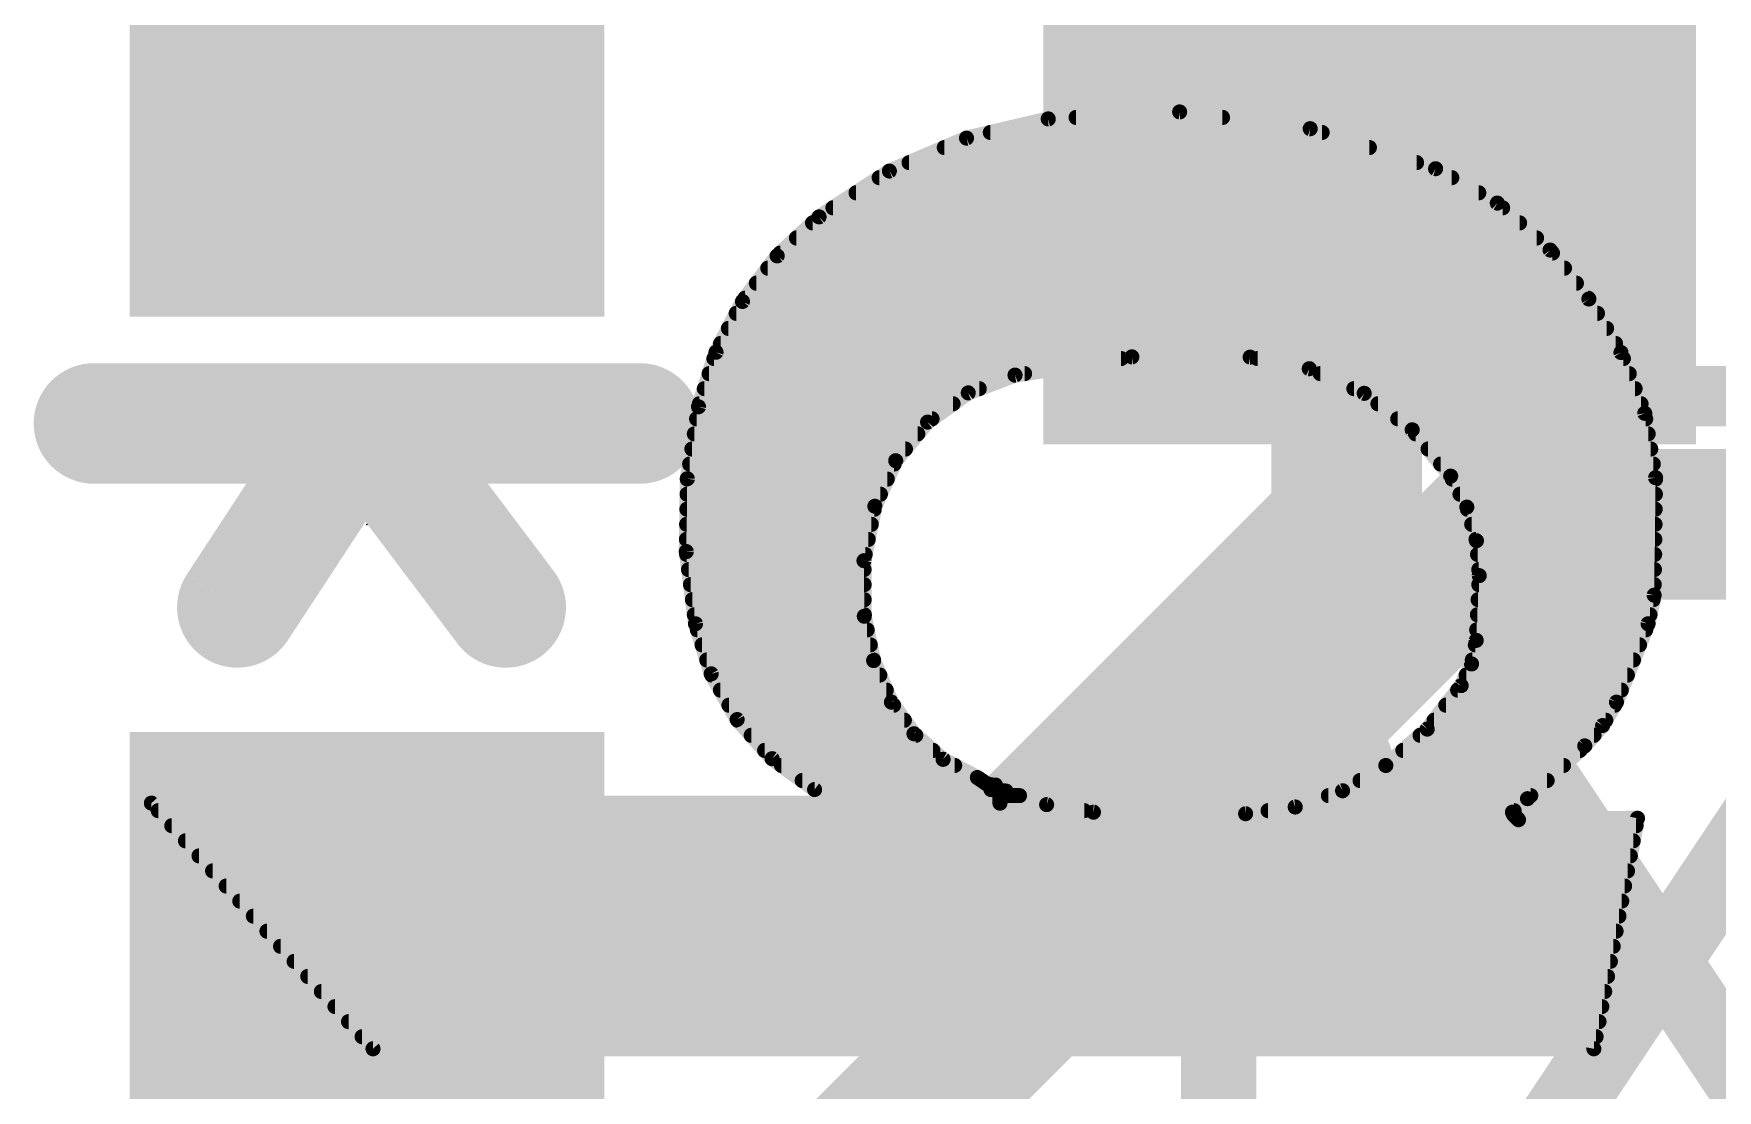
# Model space of a CAD drawing. Extents: x -17 to 90, y -12 to 22.
# Drawn here: x 3.248 to 6.086, y 3.491 to 5.272 of the extents above; entities that cross this region are included whole.
import ezdxf

# ---------------------------------------------------------------- set-up
doc = ezdxf.new("R2010")
doc.units = 0
for name, color, linetype in [('1', 12, 'CONTINUOUS'), ('16', 132, 'CONTINUOUS'), ('21', 41, 'CONTINUOUS'), ('22', 40, 'CONTINUOUS'), ('23', 53, 'CONTINUOUS'), ('51', 53, 'CONTINUOUS')]:
    doc.layers.add(name, color=color, linetype=linetype)

# ---------------------------------------------------------------- blocks, each defined once
blk = doc.blocks.new('RECT')
blk.add_solid([(-0.5, -0.5), (0.5, -0.5), (-0.5, 0.5), (0.5, 0.5)])

msp = doc.modelspace()

# ---------------------------------------------------------------- linework, layer by layer
at = {"layer": '1', "const_width": 0.254}
for points in [[(3.81, 5.715), (3.81, 5.195)], [(5.461, 5.041), (5.5, 5.08)], [(5.461, 4.445), (5.461, 5.041)], [(4.711, 3.695), (5.461, 4.445)], [(3.81, 3.695), (4.711, 3.695)]]:
    msp.add_lwpolyline(points, dxfattribs=at)
at = {"layer": '1', "const_width": 0.127}
for points in [[(3.7465, 5.195, 1), (3.8735, 5.195)], [(5.5449, 5.0351, 1), (5.4551, 5.1249)], [(5.5245, 5.041, 1), (5.3975, 5.041)], [(5.4161, 5.0859, 1), (5.5059, 4.9961)], [(5.5059, 4.4001, 1), (5.4161, 4.4899)], [(5.3975, 4.445, 1), (5.5245, 4.445)], [(3.81, 3.7585, 1), (3.81, 3.6315)], [(4.6661, 3.7399, 1), (4.7559, 3.6501)], [(4.711, 3.6315, 1), (4.711, 3.7585)]]:
    msp.add_lwpolyline(points, format="xyb", dxfattribs=at)
at = {"layer": '16', "const_width": 0.254}
for points in [[(5.715, 4.445), (3.683, 2.413)], [(5.715, 4.445), (20.955, 4.445)]]:
    msp.add_lwpolyline(points, dxfattribs=at)
at = {"layer": '16', "const_width": 0.127}
for points in [[(5.715, 4.5085, 1), (5.715, 4.3815)], [(5.7599, 4.4001, 1), (5.6701, 4.4899)]]:
    msp.add_lwpolyline(points, format="xyb", dxfattribs=at)
at = {"layer": '21'}
for points, const_width in [([(3.35, 4.615), (3.81, 4.615)], 0.2032), ([(4.27, 4.615), (3.81, 4.615)], 0.2032), ([(3.81, 4.615), (4.0438, 4.305)], 0.2032), ([(3.7846, 4.5996), (3.5916, 4.305)], 0.2032), ([(5.0165, 4.0519), (5.4741, 4.0519)], 0.127), ([(5.2453, 3.3655), (5.2453, 4.0519)], 0.127), ([(5.7649, 4.0519), (6.2225, 3.3655)], 0.127), ([(6.2225, 4.0519), (5.7649, 3.3655)], 0.127)]:
    msp.add_lwpolyline(points, dxfattribs=dict(at, const_width=const_width))
for points, const_width in [([(3.35, 4.6658, 1), (3.35, 4.5642)], 0.1016), ([(3.81, 4.6658, 1), (3.81, 4.5642)], 0.1016), ([(3.8506, 4.6456, 1), (3.7694, 4.5844)], 0.1016), ([(3.81, 4.5642, 1), (3.81, 4.6658)], 0.1016), ([(4.27, 4.5642, 1), (4.27, 4.6658)], 0.1016), ([(3.8271, 4.5718, 1), (3.7421, 4.6274)], 0.1016), ([(3.5491, 4.3328, 1), (3.6341, 4.2772)], 0.1016), ([(4.0032, 4.2744, 1), (4.0844, 4.3356)], 0.1016), ([(5.0165, 4.0836, 1), (5.0165, 4.0201)], 0.0635), ([(5.277, 4.0519, 1), (5.2135, 4.0519)], 0.0635), ([(5.4741, 4.0201, 1), (5.4741, 4.0836)], 0.0635), ([(5.7913, 4.0695, 1), (5.7385, 4.0343)], 0.0635)]:
    msp.add_lwpolyline(points, format="xyb", dxfattribs=dict(at, const_width=const_width))
at = {"layer": '22', "const_width": 0.0254}
for points in [[(4.9581, 5.1283), (4.8205, 5.096)], [(5.1796, 5.1401), (4.9581, 5.1283)], [(5.0051, 5.1308), (5.2518, 5.1308)], [(5.3996, 5.1118), (5.1796, 5.1401)], [(4.8205, 5.096), (4.6904, 5.0404)], [(4.8605, 5.1054), (5.4197, 5.1054)], [(5.6109, 5.0444), (5.3996, 5.1118)], [(4.783, 5.08), (5.4993, 5.08)], [(4.6904, 5.0404), (4.572, 4.9632)], [(4.7236, 5.0546), (5.5789, 5.0546)], [(5.7149, 4.9864), (5.6109, 5.0444)], [(4.6733, 5.0292), (5.6382, 5.0292)], [(4.6343, 5.0038), (5.6837, 5.0038)], [(5.8039, 4.9073), (5.7149, 4.9864)], [(4.572, 4.9632), (4.5013, 4.8974)], [(4.561, 4.953), (5.7525, 4.953)], [(4.5953, 4.9784), (5.7239, 4.9784)], [(4.5338, 4.9276), (5.7811, 4.9276)], [(4.5013, 4.8974), (4.4429, 4.8206)], [(4.5065, 4.9022), (5.8079, 4.9022)], [(5.8692, 4.8248), (5.8039, 4.9073)], [(4.4856, 4.8768), (5.8281, 4.8768)], [(4.4663, 4.8514), (5.8482, 4.8514)], [(4.4429, 4.8206), (4.3983, 4.735)], [(4.447, 4.826), (5.8683, 4.826)], [(5.9233, 4.7346), (5.8692, 4.8248)], [(4.4324, 4.8006), (5.8837, 4.8006)], [(4.4192, 4.7752), (5.899, 4.7752)], [(4.3983, 4.735), (4.3688, 4.6431)], [(4.406, 4.7498), (5.9142, 4.7498)], [(4.9022, 4.6965), (5.0991, 4.7272)], [(5.0991, 4.7272), (5.2984, 4.7269)], [(5.2984, 4.7269), (5.398, 4.7074)], [(5.9633, 4.6322), (5.9233, 4.7346)], [(4.3867, 4.699), (4.9182, 4.699)], [(4.3948, 4.7244), (5.081, 4.7244)], [(5.3111, 4.7244), (5.9273, 4.7244)], [(5.398, 4.7074), (5.4906, 4.6658)], [(5.4166, 4.699), (5.9372, 4.699)], [(4.3786, 4.6736), (4.8419, 4.6736)], [(4.8233, 4.6665), (4.9022, 4.6965)], [(5.4732, 4.6736), (5.9471, 4.6736)], [(4.3688, 4.6431), (4.3499, 4.5218)], [(4.3704, 4.6482), (4.7977, 4.6482)], [(4.7548, 4.6174), (4.8233, 4.6665)], [(5.4906, 4.6658), (5.5714, 4.6044)], [(5.5138, 4.6482), (5.9571, 4.6482)], [(4.3656, 4.6228), (4.7623, 4.6228)], [(4.7011, 4.5522), (4.7548, 4.6174)], [(5.5472, 4.6228), (5.9649, 4.6228)], [(5.9817, 4.5237), (5.9633, 4.6322)], [(4.3617, 4.5974), (4.7383, 4.5974)], [(5.5714, 4.6044), (5.6363, 4.5263)], [(5.5773, 4.5974), (5.9692, 4.5974)], [(4.3577, 4.572), (4.7174, 4.572)], [(5.5983, 4.572), (5.9735, 4.572)], [(4.3538, 4.5466), (4.6985, 4.5466)], [(4.666, 4.4755), (4.7011, 4.5522)], [(5.6194, 4.5466), (5.9778, 4.5466)], [(4.3499, 4.5218), (4.3482, 4.3991)], [(4.3499, 4.5212), (4.6869, 4.5212)], [(5.6363, 4.5263), (5.6635, 4.474)], [(5.639, 4.5212), (5.9817, 4.5212)], [(5.9792, 4.3256), (5.9817, 4.5237)], [(4.3492, 4.4704), (4.665, 4.4704)], [(4.3495, 4.4958), (4.6753, 4.4958)], [(4.6476, 4.3837), (4.666, 4.4755)], [(5.6521, 4.4958), (5.9813, 4.4958)], [(5.6635, 4.474), (5.6798, 4.4173)], [(5.6645, 4.4704), (5.981, 4.4704)], [(4.3488, 4.445), (4.6599, 4.445)], [(5.6718, 4.445), (5.9807, 4.445)], [(4.3485, 4.4196), (4.6548, 4.4196)], [(5.6791, 4.4196), (5.9804, 4.4196)], [(5.6798, 4.4173), (5.6845, 4.3586)], [(4.3482, 4.3991), (4.3637, 4.2774)], [(4.3488, 4.3942), (4.6497, 4.3942)], [(5.6816, 4.3942), (5.9801, 4.3942)], [(4.352, 4.3688), (4.6477, 4.3688)], [(4.6482, 4.2901), (4.6476, 4.3837)], [(5.6845, 4.3586), (5.6794, 4.2494)], [(5.6837, 4.3688), (5.9797, 4.3688)], [(4.3553, 4.3434), (4.6479, 4.3434)], [(5.6838, 4.3434), (5.9794, 4.3434)], [(4.3585, 4.318), (4.648, 4.318)], [(5.6826, 4.318), (5.9776, 4.318)], [(5.969, 4.2774), (5.9792, 4.3256)], [(4.3618, 4.2926), (4.6482, 4.2926)], [(4.3637, 4.2774), (4.3901, 4.193)], [(4.6639, 4.2154), (4.6482, 4.2901)], [(5.6814, 4.2926), (5.9722, 4.2926)], [(5.9157, 4.1453), (5.969, 4.2774)], [(4.3669, 4.2672), (4.653, 4.2672)], [(5.6794, 4.2494), (5.6715, 4.2097)], [(5.6802, 4.2672), (5.9649, 4.2672)], [(4.3748, 4.2418), (4.6583, 4.2418)], [(4.3828, 4.2164), (4.6637, 4.2164)], [(4.6939, 4.1453), (4.6639, 4.2154)], [(5.6728, 4.2164), (5.9444, 4.2164)], [(5.6779, 4.2418), (5.9546, 4.2418)], [(4.3901, 4.193), (4.4338, 4.116)], [(4.3912, 4.191), (4.6743, 4.191)], [(5.6715, 4.2097), (5.654, 4.1732)], [(5.6625, 4.191), (5.9341, 4.191)], [(4.4057, 4.1656), (4.6852, 4.1656)], [(5.654, 4.1732), (5.5968, 4.1)], [(5.6481, 4.1656), (5.9239, 4.1656)], [(4.4201, 4.1402), (4.6975, 4.1402)], [(4.7318, 4.0921), (4.6939, 4.1453)], [(5.6282, 4.1402), (5.9127, 4.1402)], [(5.8924, 4.106), (5.9157, 4.1453)], [(4.4338, 4.116), (4.4928, 4.05)], [(4.4349, 4.1148), (4.7156, 4.1148)], [(5.6084, 4.1148), (5.8977, 4.1148)], [(5.8623, 4.0716), (5.8924, 4.106)], [(4.4576, 4.0894), (4.7349, 4.0894)], [(4.781, 4.049), (4.7318, 4.0921)], [(5.5968, 4.1), (5.527, 4.0386)], [(5.5848, 4.0894), (5.8779, 4.0894)], [(4.4803, 4.064), (4.7638, 4.064)], [(4.4928, 4.05), (4.5644, 3.998)], [(4.8387, 4.0183), (4.781, 4.049)], [(5.5559, 4.064), (5.854, 4.064)], [(5.7658, 3.9827), (5.8623, 4.0716)], [(4.5085, 4.0386), (4.8005, 4.0386)], [(4.8463, 4.0132), (4.8387, 4.0183)], [(5.527, 4.0386), (5.4542, 3.996)], [(5.527, 4.0386), (5.8265, 4.0386)], [(4.5435, 4.0132), (4.8463, 4.0132)], [(4.5644, 3.998), (4.8616, 3.998)], [(4.8544, 4.0076), (4.8463, 4.0132)], [(4.8641, 4.0056), (4.8544, 4.0076)], [(4.8616, 3.998), (4.8692, 4.0056)], [(4.8692, 4.0056), (4.8641, 4.0056)], [(4.8774, 3.9915), (4.8768, 3.9878)], [(4.8798, 3.9945), (4.8774, 3.9915)], [(4.8833, 3.9959), (4.8798, 3.9945)], [(4.887, 3.9954), (4.8833, 3.9959)], [(4.9555, 3.9726), (4.887, 3.9954)], [(5.4542, 3.996), (5.3744, 3.9686)], [(5.4836, 4.0132), (5.7989, 4.0132)], [(4.8768, 3.9751), (3.4468, 3.9751)], [(3.4468, 3.9751), (3.8202, 3.5611)], [(3.4583, 3.9624), (5.0188, 3.9624)], [(4.8768, 3.9878), (4.8768, 3.9751)], [(4.8768, 3.9878), (4.9098, 3.9878)], [(5.0343, 3.9599), (4.9555, 3.9726)], [(5.2908, 3.9573), (5.0343, 3.9599)], [(5.3744, 3.9686), (5.2908, 3.9573)], [(5.3286, 3.9624), (5.7432, 3.9624)], [(5.4303, 3.9878), (5.7713, 3.9878)], [(5.7404, 3.9599), (5.7658, 3.9827)], [(5.7429, 3.9548), (5.7404, 3.9599)], [(3.4812, 3.937), (5.9488, 3.937)], [(5.7506, 3.9472), (5.7429, 3.9548)], [(5.9512, 3.9497), (5.7506, 3.9472)], [(5.8776, 3.5611), (5.9512, 3.9497)], [(3.5041, 3.9116), (5.944, 3.9116)], [(3.527, 3.8862), (5.9392, 3.8862)], [(3.5499, 3.8608), (5.9344, 3.8608)], [(3.5728, 3.8354), (5.9295, 3.8354)], [(3.5957, 3.81), (5.9247, 3.81)], [(3.6186, 3.7846), (5.9199, 3.7846)], [(3.6415, 3.7592), (5.9151, 3.7592)], [(3.6644, 3.7338), (5.9103, 3.7338)], [(3.6873, 3.7084), (5.9055, 3.7084)], [(3.7103, 3.683), (5.9007, 3.683)], [(3.7332, 3.6576), (5.8959, 3.6576)], [(3.7561, 3.6322), (5.8911, 3.6322)], [(3.779, 3.6068), (5.8863, 3.6068)], [(3.8019, 3.5814), (5.8814, 3.5814)], [(3.8202, 3.5611), (5.8776, 3.5611)]]:
    msp.add_lwpolyline(points, dxfattribs=at)
at = {"layer": '22', "const_width": 0.0127}
for points in [[(4.9578, 5.1346, 1), (4.9584, 5.122)], [(4.9596, 5.1221, 1), (4.9566, 5.1345)], [(5.0051, 5.1372, 1), (5.0051, 5.1244)], [(5.1804, 5.1464, 1), (5.1788, 5.1338)], [(5.1799, 5.1337, 1), (5.1793, 5.1464)], [(5.2518, 5.1244, 1), (5.2518, 5.1372)], [(4.819, 5.1022, 1), (4.8219, 5.0898)], [(4.8229, 5.0902, 1), (4.818, 5.1018)], [(4.8605, 5.1118, 1), (4.8605, 5.0991)], [(5.4015, 5.1179, 1), (5.3977, 5.1058)], [(5.3988, 5.1055, 1), (5.4004, 5.1181)], [(5.4197, 5.0991, 1), (5.4197, 5.1118)], [(4.783, 5.0864, 1), (4.783, 5.0736)], [(5.4993, 5.0736, 1), (5.4993, 5.0864)], [(4.688, 5.0462, 1), (4.6929, 5.0346)], [(4.6939, 5.0351, 1), (4.687, 5.0457)], [(4.7236, 5.061, 1), (4.7236, 5.0483)], [(5.5789, 5.0483, 1), (5.5789, 5.061)], [(5.614, 5.0499, 1), (5.6078, 5.0389)], [(5.609, 5.0384, 1), (5.6128, 5.0504)], [(4.6733, 5.0356, 1), (4.6733, 5.0229)], [(5.6382, 5.0229, 1), (5.6382, 5.0356)], [(4.6343, 5.0102, 1), (4.6343, 4.9974)], [(5.6837, 4.9974, 1), (5.6837, 5.0102)], [(5.7191, 4.9912, 1), (5.7107, 4.9817)], [(5.7118, 4.9809, 1), (5.718, 4.992)], [(4.561, 4.9594, 1), (4.561, 4.9466)], [(4.5685, 4.9685, 1), (4.5755, 4.9579)], [(4.5763, 4.9586, 1), (4.5677, 4.9678)], [(4.5953, 4.9848, 1), (4.5953, 4.9721)], [(5.7239, 4.9721, 1), (5.7239, 4.9848)], [(5.7525, 4.9466, 1), (5.7525, 4.9594)], [(4.5338, 4.934, 1), (4.5338, 4.9212)], [(5.7811, 4.9212, 1), (5.7811, 4.934)], [(4.5064, 4.8936, 1), (4.4963, 4.9013)], [(4.5065, 4.9086, 1), (4.5065, 4.8959)], [(5.8089, 4.9112, 1), (5.7989, 4.9034)], [(5.7997, 4.9026, 1), (5.8081, 4.912)], [(5.8079, 4.8959, 1), (5.8079, 4.9086)], [(4.4856, 4.8832, 1), (4.4856, 4.8704)], [(4.497, 4.9021, 1), (4.5057, 4.8928)], [(5.8281, 4.8704, 1), (5.8281, 4.8832)], [(4.4663, 4.8578, 1), (4.4663, 4.845)], [(5.8482, 4.845, 1), (5.8482, 4.8578)], [(4.4378, 4.8245, 1), (4.4479, 4.8168)], [(4.4485, 4.8177, 1), (4.4372, 4.8236)], [(4.447, 4.8324, 1), (4.447, 4.8197)], [(5.8747, 4.8281, 1), (5.8638, 4.8216)], [(5.8642, 4.8209, 1), (5.8742, 4.8288)], [(5.8683, 4.8197, 1), (5.8683, 4.8324)], [(4.4324, 4.807, 1), (4.4324, 4.7942)], [(5.8837, 4.7942, 1), (5.8837, 4.807)], [(4.4192, 4.7816, 1), (4.4192, 4.7688)], [(5.899, 4.7688, 1), (5.899, 4.7816)], [(4.3926, 4.738, 1), (4.4039, 4.7321)], [(4.4043, 4.7331, 1), (4.3922, 4.737)], [(4.406, 4.7562, 1), (4.406, 4.7435)], [(5.0991, 4.7336, 1), (5.0991, 4.7209)], [(5.1001, 4.721, 1), (5.0981, 4.7335)], [(5.2996, 4.7331, 1), (5.2972, 4.7207)], [(5.2984, 4.7206, 1), (5.2984, 4.7332)], [(5.9142, 4.7435, 1), (5.9142, 4.7562)], [(5.9292, 4.7369, 1), (5.9174, 4.7323)], [(5.9179, 4.7313, 1), (5.9287, 4.7379)], [(4.3867, 4.7054, 1), (4.3867, 4.6926)], [(4.3948, 4.7308, 1), (4.3948, 4.718)], [(4.9182, 4.6926, 1), (4.9182, 4.7054)], [(5.081, 4.718, 1), (5.081, 4.7308)], [(5.3111, 4.7308, 1), (5.3111, 4.718)], [(5.4006, 4.7131, 1), (5.3954, 4.7016)], [(5.3968, 4.7011, 1), (5.3992, 4.7136)], [(5.4166, 4.7054, 1), (5.4166, 4.6926)], [(5.9273, 4.718, 1), (5.9273, 4.7308)], [(5.9372, 4.6926, 1), (5.9372, 4.7054)], [(4.3786, 4.68, 1), (4.3786, 4.6673)], [(4.8419, 4.6673, 1), (4.8419, 4.68)], [(4.9012, 4.7028, 1), (4.9032, 4.6902)], [(4.9045, 4.6906, 1), (4.8999, 4.7024)], [(5.4732, 4.68, 1), (5.4732, 4.6673)], [(5.9471, 4.6673, 1), (5.9471, 4.68)], [(4.3751, 4.6421, 1), (4.3625, 4.6441)], [(4.3704, 4.6546, 1), (4.3704, 4.6418)], [(4.7977, 4.6418, 1), (4.7977, 4.6546)], [(4.8211, 4.6725, 1), (4.8256, 4.6606)], [(4.827, 4.6614, 1), (4.8196, 4.6717)], [(5.4945, 4.6709, 1), (5.4868, 4.6607)], [(5.488, 4.66, 1), (5.4932, 4.6716)], [(5.5138, 4.6546, 1), (5.5138, 4.6418)], [(5.9571, 4.6418, 1), (5.9571, 4.6546)], [(4.3656, 4.6292, 1), (4.3656, 4.6164)], [(4.3628, 4.645, 1), (4.3748, 4.6412)], [(4.7511, 4.6225, 1), (4.7585, 4.6122)], [(4.7597, 4.6133, 1), (4.7499, 4.6214)], [(4.7623, 4.6164, 1), (4.7623, 4.6292)], [(5.5472, 4.6292, 1), (5.5472, 4.6164)], [(5.9696, 4.6332, 1), (5.9571, 4.6311)], [(5.9574, 4.6298, 1), (5.9693, 4.6345)], [(5.9649, 4.6164, 1), (5.9649, 4.6292)], [(4.3617, 4.6038, 1), (4.3617, 4.5911)], [(4.7383, 4.5911, 1), (4.7383, 4.6038)], [(5.5763, 4.6084, 1), (5.5666, 4.6003)], [(5.5676, 4.5993, 1), (5.5753, 4.6094)], [(5.5773, 4.6038, 1), (5.5773, 4.5911)], [(5.9692, 4.5911, 1), (5.9692, 4.6038)], [(4.3577, 4.5784, 1), (4.3577, 4.5656)], [(4.7174, 4.5656, 1), (4.7174, 4.5784)], [(5.5983, 4.5784, 1), (5.5983, 4.5656)], [(5.9735, 4.5656, 1), (5.9735, 4.5784)], [(4.3538, 4.553, 1), (4.3538, 4.5403)], [(4.6962, 4.5563, 1), (4.706, 4.5482)], [(4.7069, 4.5496, 1), (4.6953, 4.5549)], [(4.6985, 4.5403, 1), (4.6985, 4.553)], [(5.6194, 4.553, 1), (5.6194, 4.5403)], [(5.9778, 4.5403, 1), (5.9778, 4.553)], [(4.3562, 4.5218, 1), (4.3435, 4.5219)], [(4.3499, 4.5276, 1), (4.3499, 4.5149)], [(4.3436, 4.5228, 1), (4.3562, 4.5209)], [(4.6869, 4.5149, 1), (4.6869, 4.5276)], [(5.6419, 4.5292, 1), (5.6307, 4.5234)], [(5.6314, 4.5222, 1), (5.6412, 4.5304)], [(5.639, 4.5276, 1), (5.639, 4.5149)], [(5.988, 4.5236, 1), (5.9754, 4.5238)], [(5.9754, 4.5226, 1), (5.988, 4.5248)], [(5.9817, 4.5149, 1), (5.9817, 4.5276)], [(4.3492, 4.4768, 1), (4.3492, 4.4641)], [(4.3495, 4.5022, 1), (4.3495, 4.4894)], [(4.6602, 4.4781, 1), (4.6718, 4.4729)], [(4.6722, 4.4743, 1), (4.6598, 4.4767)], [(4.665, 4.4641, 1), (4.665, 4.4768)], [(4.6753, 4.4894, 1), (4.6753, 4.5022)], [(5.6521, 4.5022, 1), (5.6521, 4.4894)], [(5.6696, 4.4758, 1), (5.6574, 4.4722)], [(5.6578, 4.4711, 1), (5.6691, 4.4769)], [(5.6645, 4.4768, 1), (5.6645, 4.4641)], [(5.981, 4.4641, 1), (5.981, 4.4768)], [(5.9813, 4.4894, 1), (5.9813, 4.5022)], [(4.3488, 4.4514, 1), (4.3488, 4.4386)], [(4.6599, 4.4386, 1), (4.6599, 4.4514)], [(5.6718, 4.4514, 1), (5.6718, 4.4386)], [(5.9807, 4.4386, 1), (5.9807, 4.4514)], [(4.3485, 4.426, 1), (4.3485, 4.4132)], [(4.6548, 4.4132, 1), (4.6548, 4.426)], [(5.6791, 4.426, 1), (5.6791, 4.4132)], [(5.6861, 4.4179, 1), (5.6734, 4.4168)], [(5.9804, 4.4132, 1), (5.9804, 4.426)], [(4.3418, 4.3992, 1), (4.3545, 4.399)], [(4.3545, 4.3999, 1), (4.3419, 4.3983)], [(4.3488, 4.4006, 1), (4.3488, 4.3879)], [(4.6497, 4.3879, 1), (4.6497, 4.4006)], [(5.6737, 4.4156, 1), (5.6859, 4.4191)], [(5.6816, 4.4006, 1), (5.6816, 4.3879)], [(5.9801, 4.3879, 1), (5.9801, 4.4006)], [(4.352, 4.3752, 1), (4.352, 4.3624)], [(4.654, 4.3838, 1), (4.6413, 4.3837)], [(4.6414, 4.385, 1), (4.6538, 4.3825)], [(4.6477, 4.3624, 1), (4.6477, 4.3752)], [(5.6837, 4.3752, 1), (5.6837, 4.3624)], [(5.6908, 4.3583, 1), (5.6782, 4.3589)], [(5.9797, 4.3624, 1), (5.9797, 4.3752)], [(4.3553, 4.3498, 1), (4.3553, 4.337)], [(4.6479, 4.337, 1), (4.6479, 4.3498)], [(5.6838, 4.3498, 1), (5.6838, 4.337)], [(5.6782, 4.3581, 1), (5.6908, 4.3591)], [(5.9794, 4.337, 1), (5.9794, 4.3498)], [(4.3585, 4.3244, 1), (4.3585, 4.3117)], [(4.648, 4.3117, 1), (4.648, 4.3244)], [(5.6826, 4.3244, 1), (5.6826, 4.3117)], [(5.9729, 4.3257, 1), (5.9855, 4.3255)], [(5.9854, 4.3243, 1), (5.973, 4.3269)], [(5.9776, 4.3117, 1), (5.9776, 4.3244)], [(4.3618, 4.299, 1), (4.3618, 4.2862)], [(4.3698, 4.2793, 1), (4.3576, 4.2755)], [(4.3574, 4.2766, 1), (4.37, 4.2782)], [(4.6544, 4.2914, 1), (4.642, 4.2888)], [(4.6419, 4.2901, 1), (4.6545, 4.2901)], [(4.6482, 4.2862, 1), (4.6482, 4.299)], [(5.6814, 4.299, 1), (5.6814, 4.2862)], [(5.9628, 4.2787, 1), (5.9752, 4.2761)], [(5.9749, 4.275, 1), (5.9631, 4.2798)], [(5.9722, 4.2862, 1), (5.9722, 4.299)], [(4.3669, 4.2736, 1), (4.3669, 4.2608)], [(4.653, 4.2608, 1), (4.653, 4.2736)], [(5.6731, 4.2497, 1), (5.6857, 4.2491)], [(5.6856, 4.2482, 1), (5.6732, 4.2506)], [(5.6802, 4.2736, 1), (5.6802, 4.2608)], [(5.9649, 4.2608, 1), (5.9649, 4.2736)], [(4.3748, 4.2482, 1), (4.3748, 4.2355)], [(4.3828, 4.2228, 1), (4.3828, 4.21)], [(4.6697, 4.2179, 1), (4.658, 4.2129)], [(4.6583, 4.2355, 1), (4.6583, 4.2482)], [(4.6637, 4.21, 1), (4.6637, 4.2228)], [(5.6728, 4.2228, 1), (5.6728, 4.21)], [(5.6779, 4.2482, 1), (5.6779, 4.2355)], [(5.9444, 4.21, 1), (5.9444, 4.2228)], [(5.9546, 4.2355, 1), (5.9546, 4.2482)], [(4.3957, 4.1961, 1), (4.3846, 4.1898)], [(4.3841, 4.1911, 1), (4.3962, 4.1948)], [(4.3912, 4.1974, 1), (4.3912, 4.1846)], [(4.6577, 4.2141, 1), (4.6701, 4.2167)], [(4.6743, 4.1846, 1), (4.6743, 4.1974)], [(5.6625, 4.1974, 1), (5.6625, 4.1846)], [(5.6652, 4.211, 1), (5.6777, 4.2085)], [(5.6772, 4.207, 1), (5.6657, 4.2125)], [(5.9341, 4.1846, 1), (5.9341, 4.1974)], [(4.4057, 4.172, 1), (4.4057, 4.1593)], [(4.6852, 4.1593, 1), (4.6852, 4.172)], [(5.6481, 4.172, 1), (5.6481, 4.1593)], [(5.6483, 4.1759, 1), (5.6597, 4.1705)], [(5.659, 4.1693, 1), (5.649, 4.1771)], [(5.9239, 4.1593, 1), (5.9239, 4.172)], [(4.4201, 4.1466, 1), (4.4201, 4.1338)], [(4.6991, 4.149, 1), (4.6887, 4.1416)], [(4.6881, 4.1428, 1), (4.6997, 4.1478)], [(4.6975, 4.1338, 1), (4.6975, 4.1466)], [(5.6282, 4.1466, 1), (5.6282, 4.1338)], [(5.9098, 4.1477, 1), (5.9216, 4.1429)], [(5.9212, 4.1421, 1), (5.9102, 4.1485)], [(5.9127, 4.1338, 1), (5.9127, 4.1466)], [(4.4386, 4.1202, 1), (4.4291, 4.1118)], [(4.4283, 4.1129, 1), (4.4394, 4.1191)], [(4.4349, 4.1212, 1), (4.4349, 4.1084)], [(4.7156, 4.1084, 1), (4.7156, 4.1212)], [(5.6084, 4.1212, 1), (5.6084, 4.1084)], [(5.887, 4.1092, 1), (5.8979, 4.1027)], [(5.8972, 4.1018, 1), (5.8877, 4.1101)], [(5.8977, 4.1084, 1), (5.8977, 4.1212)], [(4.4576, 4.0958, 1), (4.4576, 4.0831)], [(4.736, 4.0968, 1), (4.7277, 4.0873)], [(4.7267, 4.0884, 1), (4.737, 4.0958)], [(4.7349, 4.0831, 1), (4.7349, 4.0958)], [(5.5848, 4.0958, 1), (5.5848, 4.0831)], [(5.5918, 4.1039, 1), (5.6018, 4.096)], [(5.601, 4.0952, 1), (5.5926, 4.1047)], [(5.8779, 4.0831, 1), (5.8779, 4.0958)], [(4.4803, 4.0704, 1), (4.4803, 4.0576)], [(4.4965, 4.0552, 1), (4.4891, 4.0449)], [(4.4881, 4.0458, 1), (4.4975, 4.0543)], [(4.7638, 4.0576, 1), (4.7638, 4.0704)], [(4.784, 4.0546, 1), (4.778, 4.0434)], [(4.7768, 4.0442, 1), (4.7852, 4.0537)], [(5.5559, 4.0704, 1), (5.5559, 4.0576)], [(5.854, 4.0576, 1), (5.854, 4.0704)], [(5.8575, 4.0758, 1), (5.8671, 4.0674)], [(5.8666, 4.0669, 1), (5.858, 4.0763)], [(4.5085, 4.045, 1), (4.5085, 4.0323)], [(4.8005, 4.0323, 1), (4.8005, 4.045)], [(4.8422, 4.0236, 1), (4.8352, 4.013)], [(4.8357, 4.0127, 1), (4.8417, 4.0239)], [(5.527, 4.045, 1), (5.527, 4.0323)], [(5.5228, 4.0434, 1), (5.5312, 4.0338)], [(5.5302, 4.0331, 1), (5.5238, 4.0441)], [(5.8265, 4.0323, 1), (5.8265, 4.045)], [(4.5435, 4.0196, 1), (4.5435, 4.0069)], [(4.5644, 4.0044, 1), (4.5644, 3.9917)], [(4.5607, 3.9929, 1), (4.5681, 4.0031)], [(4.8499, 4.0184, 1), (4.8427, 4.008)], [(4.8428, 4.0079, 1), (4.8498, 4.0185)], [(4.8463, 4.0069, 1), (4.8463, 4.0196)], [(4.8557, 4.0138, 1), (4.8532, 4.0014)], [(4.8508, 4.0024, 1), (4.858, 4.0128)], [(4.8571, 4.0025, 1), (4.8661, 3.9935)], [(4.8641, 4.012, 1), (4.8641, 3.9993)], [(4.8616, 3.9917, 1), (4.8616, 4.0044)], [(4.8628, 3.9994, 1), (4.8654, 4.0118)], [(4.8737, 4.0011, 1), (4.8647, 4.0101)], [(4.8692, 3.9993, 1), (4.8692, 4.012)], [(4.8837, 3.9905, 1), (4.8711, 3.9925)], [(4.8724, 3.9955, 1), (4.8824, 3.9876)], [(4.8774, 4.0004, 1), (4.8821, 3.9886)], [(4.8847, 3.9905, 1), (4.8748, 3.9984)], [(4.8841, 4.0022, 1), (4.8824, 3.9896)], [(4.889, 4.0014, 1), (4.885, 3.9894)], [(4.8856, 3.99, 1), (4.8809, 4.0018)], [(4.8862, 3.9891, 1), (4.8878, 4.0017)], [(5.451, 4.0015, 1), (5.4574, 3.9905)], [(5.4562, 3.99, 1), (5.4521, 4.002)], [(5.4836, 4.0196, 1), (5.4836, 4.0069)], [(5.7989, 4.0069, 1), (5.7989, 4.0196)], [(3.4468, 3.9815, 1), (3.4468, 3.9688)], [(3.4515, 3.9794, 1), (3.4421, 3.9708)], [(3.4583, 3.9688, 1), (3.4583, 3.9561)], [(4.8832, 3.9878, 1), (4.8704, 3.9878)], [(4.8704, 3.9751, 1), (4.8832, 3.9751)], [(4.8768, 3.9941, 1), (4.8768, 3.9815)], [(4.8705, 3.9888, 1), (4.8831, 3.9868)], [(4.8768, 3.9688, 1), (4.8768, 3.9815)], [(4.9098, 3.9815, 1), (4.9098, 3.9941)], [(4.9565, 3.9789, 1), (4.9545, 3.9663)], [(4.9535, 3.9666, 1), (4.9575, 3.9786)], [(5.0188, 3.9561, 1), (5.0188, 3.9688)], [(5.0344, 3.9662, 1), (5.0342, 3.9536)], [(5.0333, 3.9536, 1), (5.0353, 3.9662)], [(5.3286, 3.9688, 1), (5.3286, 3.9561)], [(5.3723, 3.9746, 1), (5.3765, 3.9626)], [(5.3753, 3.9623, 1), (5.3736, 3.9749)], [(5.4303, 3.9941, 1), (5.4303, 3.9815)], [(5.7461, 3.9627, 1), (5.7347, 3.9571)], [(5.7432, 3.9561, 1), (5.7432, 3.9688)], [(5.7615, 3.9874, 1), (5.7701, 3.978)], [(5.77, 3.978, 1), (5.7616, 3.9874)], [(5.7713, 3.9815, 1), (5.7713, 3.9941)], [(3.4812, 3.9434, 1), (3.4812, 3.9307)], [(5.29, 3.9636, 1), (5.2916, 3.951)], [(5.2907, 3.951, 1), (5.2909, 3.9636)], [(5.7362, 3.9646, 1), (5.7446, 3.9552)], [(5.7474, 3.9593, 1), (5.7384, 3.9503)], [(5.7372, 3.952, 1), (5.7486, 3.9576)], [(5.7505, 3.9535, 1), (5.7507, 3.9409)], [(5.7461, 3.9427, 1), (5.7551, 3.9517)], [(5.9574, 3.9485, 1), (5.945, 3.9509)], [(5.9488, 3.9307, 1), (5.9488, 3.9434)], [(5.9513, 3.9434, 1), (5.9511, 3.956)], [(3.5041, 3.9179, 1), (3.5041, 3.9053)], [(5.944, 3.9053, 1), (5.944, 3.9179)], [(3.527, 3.8925, 1), (3.527, 3.8799)], [(5.9392, 3.8799, 1), (5.9392, 3.8925)], [(3.5499, 3.8672, 1), (3.5499, 3.8545)], [(5.9344, 3.8545, 1), (5.9344, 3.8672)], [(3.5728, 3.8418, 1), (3.5728, 3.8291)], [(5.9295, 3.8291, 1), (5.9295, 3.8418)], [(3.5957, 3.8163, 1), (3.5957, 3.8037)], [(5.9247, 3.8037, 1), (5.9247, 3.8163)], [(3.6186, 3.791, 1), (3.6186, 3.7783)], [(5.9199, 3.7783, 1), (5.9199, 3.791)], [(3.6415, 3.7656, 1), (3.6415, 3.7529)], [(3.6644, 3.7401, 1), (3.6644, 3.7275)], [(5.9103, 3.7275, 1), (5.9103, 3.7401)], [(5.9151, 3.7529, 1), (5.9151, 3.7656)], [(3.6873, 3.7147, 1), (3.6873, 3.7021)], [(5.9055, 3.7021, 1), (5.9055, 3.7147)], [(3.7103, 3.6894, 1), (3.7103, 3.6767)], [(5.9007, 3.6767, 1), (5.9007, 3.6894)], [(3.7332, 3.6639, 1), (3.7332, 3.6513)], [(5.8959, 3.6513, 1), (5.8959, 3.6639)], [(3.7561, 3.6385, 1), (3.7561, 3.6259)], [(5.8911, 3.6259, 1), (5.8911, 3.6385)], [(3.779, 3.6132, 1), (3.779, 3.6005)], [(5.8863, 3.6005, 1), (5.8863, 3.6132)], [(3.8019, 3.5878, 1), (3.8019, 3.5751)], [(5.8814, 3.5751, 1), (5.8814, 3.5878)], [(3.8202, 3.5675, 1), (3.8202, 3.5548)], [(3.8155, 3.5568, 1), (3.8249, 3.5654)], [(5.8714, 3.5623, 1), (5.8838, 3.5599)], [(5.8776, 3.5548, 1), (5.8776, 3.5675)]]:
    msp.add_lwpolyline(points, format="xyb", dxfattribs=at)
at = {"layer": '23'}
msp.add_point((3.81, 4.445), dxfattribs=at)
at = {"layer": '51', "const_width": 0.1016}
msp.add_lwpolyline([(5.994, 4.661), (6.706, 4.661)], dxfattribs=at)
at = {"layer": '51', "const_width": 0.0508}
msp.add_lwpolyline([(5.994, 4.6864, 1), (5.994, 4.6356)], format="xyb", dxfattribs=at)

# ---------------------------------------------------------------- block references
at = {"layer": '1', "xscale": 0.8, "yscale": 0.8}
for p in [(3.81, 5.195), (3.81, 3.695)]:
    msp.add_blockref('RECT', p, dxfattribs=at)
at = {"layer": '1', "xscale": 1.1}
msp.add_blockref('RECT', (5.5, 5.08), dxfattribs=at)
at = {"layer": '51', "xscale": 0.5001, "yscale": 0.95}
msp.add_blockref('RECT', (5.7618, 5.0851), dxfattribs=at)

doc.saveas('drawing.dxf')
